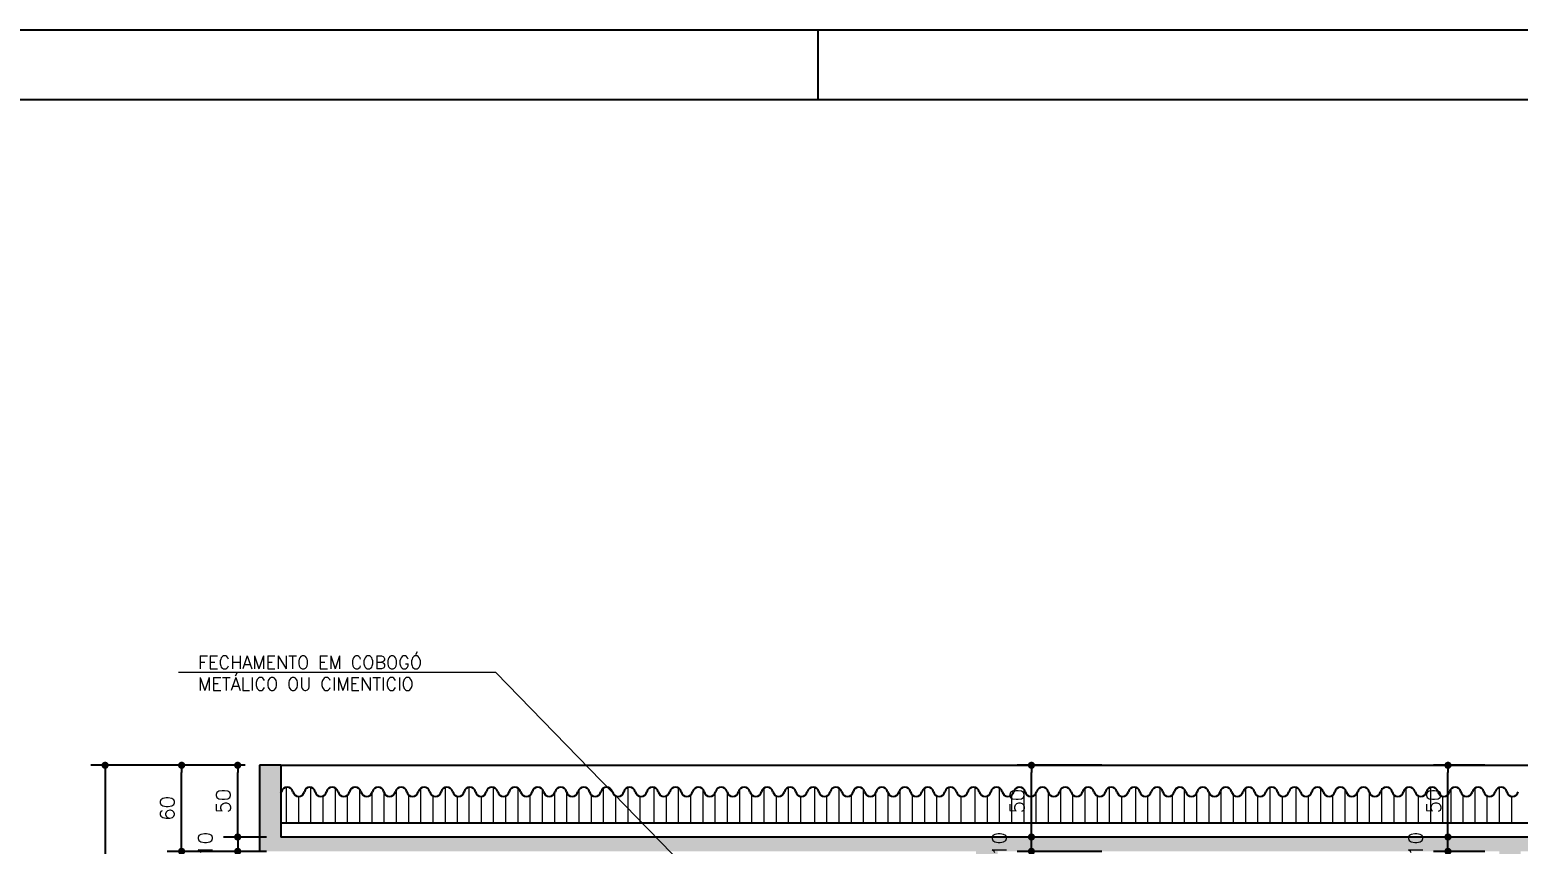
# Model space of a CAD drawing. Header units: inches. Extents: x 580771 to 672494, y 7715997 to 7829530.
# Drawn here: x 652464 to 653503, y 7719887 to 7720454 of the extents above; entities that cross this region are included whole.
import ezdxf

# ---------------------------------------------------------------- set-up
doc = ezdxf.new("R2010")
doc.units = ezdxf.units.IN
doc.header["$MEASUREMENT"] = 0
doc.header["$PDMODE"] = 2
for name, color, linetype in [('02', 2, 'Continuous'), ('Block1', 1, 'Continuous'), ('NIVEL', 2, 'Continuous'), ('P01', 1, 'Continuous'), ('P02', 2, 'Continuous'), ('parede', 6, 'Continuous')]:
    doc.layers.add(name, color=color, linetype=linetype)
doc.layers.add('COTAS', color=7, linetype='Continuous', lineweight=0)
doc.layers.add('LINHAS FINAS', color=1, linetype='Continuous', lineweight=9)
doc.styles.add('R80E50', font='romans.shx', dxfattribs={"height": 10})
doc.dimstyles.new('ARQ50', dxfattribs={"dimscale": 50, "dimtxt": 10, "dimasz": 0.1, "dimexe": 0.2, "dimexo": 0.2, "dimgap": 0.1, "dimtad": 1, "dimdec": 0, "dimzin": 12, "dimdsep": 46, "dimtxsty": 'R80E50', "dimblk1": 'DOT', "dimblk2": 'DOT', "dimsah": 1, "dimcen": 0.4, "dimclrd": 15, "dimclre": 15, "dimclrt": 3, "dimadec": 0, "dimazin": 0, "dimtfac": 1, "dimtdec": 0, "dimtmove": 2, "dimatfit": 3, "dimldrblk": 'DOT', "dimfxl": 0.2, "dimtolj": 1, "dimtzin": 12, "dimarcsym": 0})

# ---------------------------------------------------------------- blocks, each defined once
blk = doc.blocks.new('A0')
at = {"color": 0}
blk.add_lwpolyline([(2.5, 1), (2.5, 83.1), (117.9, 83.1), (117.9, 1)], close=True, dxfattribs=at)
at = {"layer": 'P02'}
blk.add_lwpolyline([(0, 0), (0, 84.1), (118.9, 84.1), (118.9, 0)], close=True, dxfattribs=at)
blk.add_lwpolyline([(44.9, 84.1), (44.9, 83.1)], dxfattribs=at)
blk = doc.blocks.new('_DOT')
at = {"color": 0, "linetype": 'ByBlock'}
blk.add_line((-0.5, 0), (-1, 0), dxfattribs=at)
at = {"color": 0, "linetype": 'ByBlock', "const_width": 0.5}
blk.add_lwpolyline([(-0.25, 0, 1), (0.25, 0, 1)], format="xyb", close=True, dxfattribs=at)
blk = doc.blocks.new('*D553')
at = {"layer": 'Defpoints', "color": 0, "transparency": 16777216}
for p in [(653453.8, 7719891.6), (653489.6, 7719891.6), (653489.6, 7719881.6)]:
    blk.add_point(p, dxfattribs=at)
at = {"layer": 'NIVEL', "color": 15, "lineweight": -2, "transparency": 16777216}
for p, q in [((653453.8, 7719896.6), (653453.8, 7719901.6)), ((653479.6, 7719891.6), (653443.8, 7719891.6)), ((653453.8, 7719881.6), (653453.8, 7719891.6)), ((653479.6, 7719881.6), (653443.8, 7719881.6)), ((653453.8, 7719876.6), (653453.8, 7719871.6))]:
    blk.add_line(p, q, dxfattribs=at)
at = {"layer": 'NIVEL', "color": 15, "lineweight": -2, "transparency": 16777216, "xscale": 5, "yscale": 5, "zscale": 5}
for p, rotation in [((653453.8, 7719891.6), 270), ((653453.8, 7719881.6), 90)]:
    blk.add_blockref('_DOT', p, dxfattribs=dict(at, rotation=rotation))
at = {"layer": 'NIVEL', "color": 3, "transparency": 16777216, "insert": (653431.3, 7719886.6), "char_height": 10, "attachment_point": 5, "rotation": 90, "style": 'R80E50'}
blk.add_mtext('\\A1;10', dxfattribs=at)
blk = doc.blocks.new('*D554')
at = {"layer": 'Defpoints', "color": 0, "transparency": 16777216}
for p in [(653453.8, 7719941.6), (653489.6, 7719941.6), (653489.6, 7719891.6)]:
    blk.add_point(p, dxfattribs=at)
at = {"layer": 'NIVEL', "color": 15, "lineweight": -2, "transparency": 16777216}
for p, q in [((653479.6, 7719941.6), (653443.8, 7719941.6)), ((653453.8, 7719896.6), (653453.8, 7719936.6)), ((653479.6, 7719891.6), (653443.8, 7719891.6))]:
    blk.add_line(p, q, dxfattribs=at)
at = {"layer": 'NIVEL', "color": 15, "lineweight": -2, "transparency": 16777216, "xscale": 5, "yscale": 5, "zscale": 5}
for p, rotation in [((653453.8, 7719941.6), 90), ((653453.8, 7719891.6), 270)]:
    blk.add_blockref('_DOT', p, dxfattribs=dict(at, rotation=rotation))
at = {"layer": 'NIVEL', "color": 3, "transparency": 16777216, "insert": (653443.8, 7719916.6), "char_height": 10, "attachment_point": 5, "rotation": 90, "style": 'R80E50'}
blk.add_mtext('\\A1;50', dxfattribs=at)
blk = doc.blocks.new('*D560')
at = {"layer": 'Defpoints', "color": 0, "transparency": 16777216}
for p in [(653163.2, 7719891.6), (653222.4, 7719891.6), (653222.4, 7719881.6)]:
    blk.add_point(p, dxfattribs=at)
at = {"layer": 'NIVEL', "color": 15, "lineweight": -2, "transparency": 16777216}
for p, q in [((653163.2, 7719896.6), (653163.2, 7719901.6)), ((653212.4, 7719891.6), (653153.2, 7719891.6)), ((653163.2, 7719881.6), (653163.2, 7719891.6)), ((653212.4, 7719881.6), (653153.2, 7719881.6)), ((653163.2, 7719876.6), (653163.2, 7719871.6))]:
    blk.add_line(p, q, dxfattribs=at)
at = {"layer": 'NIVEL', "color": 15, "lineweight": -2, "transparency": 16777216, "xscale": 5, "yscale": 5, "zscale": 5}
for p, rotation in [((653163.2, 7719891.6), 270), ((653163.2, 7719881.6), 90)]:
    blk.add_blockref('_DOT', p, dxfattribs=dict(at, rotation=rotation))
at = {"layer": 'NIVEL', "color": 3, "transparency": 16777216, "insert": (653140.7, 7719886.6), "char_height": 10, "attachment_point": 5, "rotation": 90, "style": 'R80E50'}
blk.add_mtext('\\A1;10', dxfattribs=at)
blk = doc.blocks.new('*D561')
at = {"layer": 'Defpoints', "color": 0, "transparency": 16777216}
for p in [(653163.2, 7719941.6), (653222.4, 7719941.6), (653222.4, 7719891.6)]:
    blk.add_point(p, dxfattribs=at)
at = {"layer": 'NIVEL', "color": 15, "lineweight": -2, "transparency": 16777216}
for p, q in [((653212.4, 7719941.6), (653153.2, 7719941.6)), ((653163.2, 7719896.6), (653163.2, 7719936.6)), ((653212.4, 7719891.6), (653153.2, 7719891.6))]:
    blk.add_line(p, q, dxfattribs=at)
at = {"layer": 'NIVEL', "color": 15, "lineweight": -2, "transparency": 16777216, "xscale": 5, "yscale": 5, "zscale": 5}
for p, rotation in [((653163.2, 7719941.6), 90), ((653163.2, 7719891.6), 270)]:
    blk.add_blockref('_DOT', p, dxfattribs=dict(at, rotation=rotation))
at = {"layer": 'NIVEL', "color": 3, "transparency": 16777216, "insert": (653153.2, 7719916.6), "char_height": 10, "attachment_point": 5, "rotation": 90, "style": 'R80E50'}
blk.add_mtext('\\A1;50', dxfattribs=at)
blk = doc.blocks.new('*D487')
at = {"layer": 'Defpoints', "color": 0, "transparency": 16777216}
for p in [(652639.6, 7719891.6), (652609.4, 7719881.6), (652639.6, 7719881.6)]:
    blk.add_point(p, dxfattribs=at)
at = {"layer": 'NIVEL', "color": 15, "lineweight": -2, "transparency": 16777216}
for p, q in [((652609.4, 7719896.6), (652609.4, 7719901.6)), ((652629.6, 7719891.6), (652599.4, 7719891.6)), ((652609.4, 7719891.6), (652609.4, 7719881.6)), ((652629.6, 7719881.6), (652599.4, 7719881.6)), ((652609.4, 7719876.6), (652609.4, 7719871.6))]:
    blk.add_line(p, q, dxfattribs=at)
at = {"layer": 'NIVEL', "color": 15, "lineweight": -2, "transparency": 16777216, "xscale": 5, "yscale": 5, "zscale": 5}
for p, rotation in [((652609.4, 7719891.6), 270), ((652609.4, 7719881.6), 90)]:
    blk.add_blockref('_DOT', p, dxfattribs=dict(at, rotation=rotation))
at = {"layer": 'NIVEL', "color": 3, "transparency": 16777216, "insert": (652586.9, 7719886.6), "char_height": 10, "attachment_point": 5, "rotation": 90, "style": 'R80E50'}
blk.add_mtext('\\A1;10', dxfattribs=at)
blk = doc.blocks.new('*D488')
at = {"layer": 'Defpoints', "color": 0, "transparency": 16777216}
for p in [(652609.4, 7719941.6), (652624.6, 7719941.6), (652639.6, 7719891.6)]:
    blk.add_point(p, dxfattribs=at)
at = {"layer": 'NIVEL', "color": 15, "lineweight": -2, "transparency": 16777216}
for p, q in [((652614.6, 7719941.6), (652599.4, 7719941.6)), ((652609.4, 7719896.6), (652609.4, 7719936.6)), ((652629.6, 7719891.6), (652599.4, 7719891.6))]:
    blk.add_line(p, q, dxfattribs=at)
at = {"layer": 'NIVEL', "color": 15, "lineweight": -2, "transparency": 16777216, "xscale": 5, "yscale": 5, "zscale": 5}
for p, rotation in [((652609.4, 7719941.6), 90), ((652609.4, 7719891.6), 270)]:
    blk.add_blockref('_DOT', p, dxfattribs=dict(at, rotation=rotation))
at = {"layer": 'NIVEL', "color": 3, "transparency": 16777216, "insert": (652599.4, 7719916.6), "char_height": 10, "attachment_point": 5, "rotation": 90, "style": 'R80E50'}
blk.add_mtext('\\A1;50', dxfattribs=at)
blk = doc.blocks.new('*D498')
at = {"layer": 'Defpoints', "color": 0, "transparency": 16777216}
for p in [(652570.3, 7719941.6), (652618.3, 7719941.6), (652618.3, 7719881.6)]:
    blk.add_point(p, dxfattribs=at)
at = {"layer": 'NIVEL', "color": 15, "lineweight": -2, "transparency": 16777216}
for p, q in [((652608.3, 7719941.6), (652560.3, 7719941.6)), ((652570.3, 7719886.6), (652570.3, 7719936.6)), ((652608.3, 7719881.6), (652560.3, 7719881.6))]:
    blk.add_line(p, q, dxfattribs=at)
at = {"layer": 'NIVEL', "color": 15, "lineweight": -2, "transparency": 16777216, "xscale": 5, "yscale": 5, "zscale": 5}
for p, rotation in [((652570.3, 7719941.6), 90), ((652570.3, 7719881.6), 270)]:
    blk.add_blockref('_DOT', p, dxfattribs=dict(at, rotation=rotation))
at = {"layer": 'NIVEL', "color": 3, "transparency": 16777216, "insert": (652560.3, 7719911.6), "char_height": 10, "attachment_point": 5, "rotation": 90, "style": 'R80E50'}
blk.add_mtext('\\A1;60', dxfattribs=at)
blk = doc.blocks.new('*D499')
at = {"layer": 'Defpoints', "color": 0, "transparency": 16777216}
for p in [(652624.6, 7719941.6), (652516.9, 7719301.6), (652624.6, 7719301.6)]:
    blk.add_point(p, dxfattribs=at)
at = {"layer": 'NIVEL', "color": 15, "lineweight": -2, "transparency": 16777216}
for p, q in [((652614.6, 7719941.6), (652506.9, 7719941.6)), ((652516.9, 7719936.6), (652516.9, 7719306.6)), ((652614.6, 7719301.6), (652506.9, 7719301.6))]:
    blk.add_line(p, q, dxfattribs=at)
at = {"layer": 'NIVEL', "color": 15, "lineweight": -2, "transparency": 16777216, "xscale": 5, "yscale": 5, "zscale": 5}
for p, rotation in [((652516.9, 7719941.6), 90), ((652516.9, 7719301.6), 270)]:
    blk.add_blockref('_DOT', p, dxfattribs=dict(at, rotation=rotation))
at = {"layer": 'NIVEL', "color": 3, "transparency": 16777216, "insert": (652506.9, 7719621.6), "char_height": 10, "attachment_point": 5, "rotation": 90, "style": 'R80E50'}
blk.add_mtext('\\A1;640', dxfattribs=at)

msp = doc.modelspace()

# ---------------------------------------------------------------- hatches: boundary and pattern name
at = {"layer": 'P01'}
h = msp.add_hatch(dxfattribs=at)
h.set_pattern_fill('AR-CONC', color=256, scale=2)
h.set_pattern_definition([(50, (-9023.35, -33683.601), (14.345203652, -1.2550427), [1.5, -16.5]), (355, (-9023.35, -33683.601), (-2.775026672, 15.043842674), [1.2, -13.2]), (100.45144446, (-9022.154, -33683.706), (11.570176935, 13.78879982), [1.27480384, -14.02284224]), (46.1842, (-9023.35, -33679.601), (21.344826613, -3.310385616), [2.25, -24.75]), (96.6356355, (-9021.57, -33679.877), (18.693238913, 19.482372015), [1.91220684, -21.0342752]), (351.184164, (-9023.35, -33679.601), (18.6932389, 19.482372005), [1.8, -19.80000002]), (21, (-9021.35, -33680.601), (11.938141042, -8.052377813), [1.5, -16.5]), (326, (-9021.35, -33680.601), (4.866306638, 14.5030009), [1.2, -13.2]), (71.45144474, (-9020.355, -33681.272), (16.804447535, 6.450623056), [1.2748038, -14.02284224]), (37.5, (-9023.3495, -33683.6013), (0.2431971063, 6.6578770766), [0, -13.04, 0, -13.4, 0, -13.25]), (7.5, (-9023.3495, -33683.601), (5.261390749, 7.8882342376), [0, -7.64, 0, -12.74, 0, -5.05]), (327.5, (-9027.8095, -33683.6013), (10.6764487234, -0.4510974347), [0, -5, 0, -15.6, 0, -20.7]), (317.5, (-9029.8095, -33683.601), (11.663723387, 2.002099647), [0, -6.5, 0, -10.36, 0, -14.7])])
h.paths.add_polyline_path([(655799.612, 7719891.579), (652639.612, 7719891.579), (652639.612, 7719941.579), (652624.612, 7719941.579), (652624.612, 7719881.579), (653124.612, 7719881.579), (653124.612, 7719851.579), (653139.612, 7719851.579), (653139.612, 7719881.579), (653489.612, 7719881.579), (653489.612, 7719851.579), (653504.612, 7719851.579), (653504.612, 7719881.579), (655174.612, 7719881.579), (655174.612, 7719851.579), (655189.612, 7719851.579), (655189.612, 7719881.579), (655619.612, 7719881.579), (655619.612, 7719851.579), (655634.612, 7719851.579), (655634.612, 7719881.579), (655784.612, 7719881.579), (655784.612, 7719851.579), (655799.612, 7719851.579)])
h.paths.add_polyline_path([(655708.786, 7719876.698), (655708.786, 7719896.46), (655693.786, 7719896.46), (655693.786, 7719876.698)], flags=25)
h.paths.add_polyline_path([(655580.062, 7719876.698), (655580.062, 7719896.46), (655565.062, 7719896.46), (655565.062, 7719876.698)], flags=25)
h.paths.add_polyline_path([(655295.113, 7719876.698), (655295.113, 7719896.46), (655280.113, 7719896.46), (655280.113, 7719876.698)], flags=25)
h.paths.add_polyline_path([(655258.477, 7719876.698), (655258.477, 7719896.46), (655243.477, 7719896.46), (655243.477, 7719876.698)], flags=25)
h.paths.add_polyline_path([(655070.915, 7719876.698), (655070.915, 7719896.46), (655055.915, 7719896.46), (655055.915, 7719876.698)], flags=25)
h.paths.add_polyline_path([(654632.056, 7719876.698), (654632.056, 7719896.46), (654617.056, 7719896.46), (654617.056, 7719876.698)], flags=25)
h.paths.add_polyline_path([(654478.787, 7719876.698), (654478.787, 7719896.46), (654463.787, 7719896.46), (654463.787, 7719876.698)], flags=25)
h.paths.add_polyline_path([(654260.652, 7719876.698), (654260.652, 7719896.46), (654245.652, 7719896.46), (654245.652, 7719876.698)], flags=25)
h.paths.add_polyline_path([(654166.454, 7719876.698), (654166.454, 7719896.46), (654151.454, 7719896.46), (654151.454, 7719876.698)], flags=25)
h.paths.add_polyline_path([(653924.803, 7719876.698), (653924.803, 7719896.46), (653909.803, 7719896.46), (653909.803, 7719876.698)], flags=25)
h.paths.add_polyline_path([(653716.402, 7719876.698), (653716.402, 7719896.46), (653701.402, 7719896.46), (653701.402, 7719876.698)], flags=25)
h.paths.add_polyline_path([(653438.758, 7719876.698), (653438.758, 7719896.46), (653423.758, 7719896.46), (653423.758, 7719876.698)], flags=25)
h.paths.add_polyline_path([(653148.23, 7719876.698), (653148.23, 7719896.46), (653133.23, 7719896.46), (653133.23, 7719876.698)], flags=25)

# ---------------------------------------------------------------- linework, layer by layer
at = {"layer": 'Block1'}
msp.add_line((652639.612, 7719901.498), (655784.612, 7719901.498), dxfattribs=at)
at = {"layer": 'COTAS', "color": 1}
for p, q in [((652643.256, 7719926.138), (652643.256, 7719901.498)), ((652651.782, 7719920.025), (652651.782, 7719901.498)), ((652660.308, 7719926.338), (652660.308, 7719901.498)), ((652668.835, 7719920.038), (652668.835, 7719901.498)), ((652677.361, 7719926.115), (652677.361, 7719901.498)), ((652685.887, 7719920.79), (652685.887, 7719901.498)), ((652685.887, 7719920.415), (652685.887, 7719901.498)), ((652694.414, 7719925.032), (652694.414, 7719901.498)), ((652702.94, 7719921.979), (652702.94, 7719901.498)), ((652711.466, 7719922.901), (652711.466, 7719901.498)), ((652711.466, 7719921.135), (652711.466, 7719901.498)), ((652719.993, 7719924.528), (652719.993, 7719901.498)), ((652728.519, 7719921.135), (652728.519, 7719901.498)), ((652737.045, 7719925.606), (652737.045, 7719901.498)), ((652745.572, 7719920.382), (652745.572, 7719901.498)), ((652754.098, 7719926.138), (652754.098, 7719901.498)), ((652762.624, 7719920.025), (652762.624, 7719901.498)), ((652770.689, 7719926.138), (652770.689, 7719901.498)), ((652779.215, 7719920.025), (652779.215, 7719901.498)), ((652787.741, 7719926.338), (652787.741, 7719901.498)), ((652796.268, 7719920.038), (652796.268, 7719901.498)), ((652804.794, 7719925.852), (652804.794, 7719901.498)), ((652813.32, 7719920.79), (652813.32, 7719901.498)), ((652813.32, 7719920.415), (652813.32, 7719901.498)), ((652821.846, 7719925.032), (652821.846, 7719901.498)), ((652830.373, 7719921.979), (652830.373, 7719901.498)), ((652838.899, 7719922.901), (652838.899, 7719901.498)), ((652838.899, 7719921.135), (652838.899, 7719901.498)), ((652847.425, 7719924.528), (652847.425, 7719901.498)), ((652855.952, 7719921.135), (652855.952, 7719901.498)), ((652864.478, 7719925.606), (652864.478, 7719901.498)), ((652873.004, 7719920.382), (652873.004, 7719901.498)), ((652881.531, 7719926.138), (652881.531, 7719901.498)), ((652890.057, 7719920.025), (652890.057, 7719901.498)), ((652899.741, 7719926.338), (652899.741, 7719901.498)), ((652908.268, 7719920.038), (652908.268, 7719901.498)), ((652916.794, 7719925.852), (652916.794, 7719901.498)), ((652925.32, 7719920.79), (652925.32, 7719901.498)), ((652925.32, 7719920.415), (652925.32, 7719901.498)), ((652933.846, 7719925.032), (652933.846, 7719901.498)), ((652942.373, 7719921.979), (652942.373, 7719901.498)), ((652950.899, 7719922.901), (652950.899, 7719901.498)), ((652950.899, 7719921.135), (652950.899, 7719901.498)), ((652959.425, 7719924.528), (652959.425, 7719901.498)), ((652967.952, 7719921.135), (652967.952, 7719901.498)), ((652976.478, 7719925.606), (652976.478, 7719901.498)), ((652985.004, 7719920.382), (652985.004, 7719901.498)), ((652993.531, 7719926.138), (652993.531, 7719901.498)), ((653002.057, 7719920.025), (653002.057, 7719901.498)), ((653011.741, 7719926.338), (653011.741, 7719901.498)), ((653020.268, 7719920.038), (653020.268, 7719901.498)), ((653028.794, 7719926.115), (653028.794, 7719901.498)), ((653037.32, 7719920.79), (653037.32, 7719901.498)), ((653037.32, 7719920.415), (653037.32, 7719901.498)), ((653045.846, 7719925.032), (653045.846, 7719901.498)), ((653054.373, 7719921.979), (653054.373, 7719901.498)), ((653062.899, 7719922.901), (653062.899, 7719901.498)), ((653062.899, 7719921.135), (653062.899, 7719901.498)), ((653071.425, 7719924.528), (653071.425, 7719901.498)), ((653079.952, 7719921.135), (653079.952, 7719901.498)), ((653088.478, 7719925.606), (653088.478, 7719901.498)), ((653097.004, 7719920.382), (653097.004, 7719901.498)), ((653105.531, 7719926.138), (653105.531, 7719901.498)), ((653114.057, 7719920.025), (653114.057, 7719901.498)), ((653123.741, 7719926.338), (653123.741, 7719901.498)), ((653132.268, 7719920.038), (653132.268, 7719901.498)), ((653140.794, 7719925.852), (653140.794, 7719901.498)), ((653149.32, 7719920.79), (653149.32, 7719901.498)), ((653149.32, 7719920.415), (653149.32, 7719901.498)), ((653157.846, 7719925.032), (653157.846, 7719901.498)), ((653166.373, 7719921.979), (653166.373, 7719901.498)), ((653174.899, 7719922.901), (653174.899, 7719901.498)), ((653174.899, 7719921.135), (653174.899, 7719901.498)), ((653183.425, 7719924.528), (653183.425, 7719901.498)), ((653191.952, 7719921.135), (653191.952, 7719901.498)), ((653200.478, 7719925.606), (653200.478, 7719901.498)), ((653209.004, 7719920.382), (653209.004, 7719901.498)), ((653217.531, 7719926.138), (653217.531, 7719901.498)), ((653226.057, 7719920.025), (653226.057, 7719901.498)), ((653235.741, 7719926.338), (653235.741, 7719901.498)), ((653244.268, 7719920.038), (653244.268, 7719901.498)), ((653252.794, 7719926.115), (653252.794, 7719901.498)), ((653261.32, 7719920.79), (653261.32, 7719901.498)), ((653261.32, 7719920.415), (653261.32, 7719901.498)), ((653269.846, 7719925.032), (653269.846, 7719901.498)), ((653278.373, 7719921.979), (653278.373, 7719901.498)), ((653286.899, 7719922.901), (653286.899, 7719901.498)), ((653286.899, 7719921.135), (653286.899, 7719901.498)), ((653295.425, 7719924.528), (653295.425, 7719901.498)), ((653303.952, 7719921.135), (653303.952, 7719901.498)), ((653312.478, 7719925.606), (653312.478, 7719901.498)), ((653321.004, 7719920.382), (653321.004, 7719901.498)), ((653329.531, 7719926.138), (653329.531, 7719901.498)), ((653338.057, 7719920.025), (653338.057, 7719901.498)), ((653347.741, 7719926.338), (653347.741, 7719901.498)), ((653356.268, 7719920.038), (653356.268, 7719901.498)), ((653364.794, 7719926.115), (653364.794, 7719901.498)), ((653373.32, 7719920.79), (653373.32, 7719901.498)), ((653373.32, 7719920.415), (653373.32, 7719901.498)), ((653381.846, 7719925.032), (653381.846, 7719901.498)), ((653390.373, 7719921.979), (653390.373, 7719901.498)), ((653398.899, 7719922.901), (653398.899, 7719901.498)), ((653398.899, 7719921.135), (653398.899, 7719901.498)), ((653407.425, 7719925.606), (653407.425, 7719901.498)), ((653415.952, 7719921.135), (653415.952, 7719901.498)), ((653424.478, 7719925.606), (653424.478, 7719901.498)), ((653433.004, 7719920.382), (653433.004, 7719901.498)), ((653441.531, 7719926.138), (653441.531, 7719901.498)), ((653450.057, 7719920.025), (653450.057, 7719901.498)), ((653455.804, 7719925.012), (653455.804, 7719901.498)), ((653464.141, 7719920.959), (653464.141, 7719901.498)), ((653472.478, 7719925.606), (653472.478, 7719901.498)), ((653481.004, 7719920.382), (653481.004, 7719901.498)), ((653489.531, 7719926.138), (653489.531, 7719901.498)), ((653498.057, 7719920.025), (653498.057, 7719901.498))]:
    msp.add_line(p, q, dxfattribs=at)
at = {"layer": 'LINHAS FINAS', "lineweight": 5}
msp.add_lwpolyline([(652945.095, 7719846.516), (652789.56, 7720006.223), (652568.204, 7720006.223)], dxfattribs=at)
at = {"layer": 'NIVEL'}
msp.add_line((652639.612, 7719941.579), (653969.612, 7719941.579), dxfattribs=at)
at = {"layer": 'parede'}
for p, q in [((652639.612, 7719941.579), (652624.612, 7719941.579)), ((652624.612, 7719941.579), (652624.612, 7719881.579)), ((652639.612, 7719941.579), (652639.612, 7719891.579)), ((655799.612, 7719891.579), (652639.612, 7719891.579))]:
    msp.add_line(p, q, dxfattribs=at)
at = {"layer": 'parede', "color": 3}
for centre, radius, start, end in [((652635.969, 7719924.05), 4.1, 332.704061, 347.319616), ((652643.969, 7719922.25), 4.1, 12.680384, 167.319616), ((652651.969, 7719924.05), 4.1, 192.680384, 347.319616), ((652659.685, 7719922.605), 3.756, 8.350335, 171.649665), ((652667.402, 7719924.05), 4.1, 192.680384, 347.319616), ((652675.402, 7719922.25), 4.1, 12.680384, 167.319616), ((652683.402, 7719924.05), 4.1, 192.680384, 347.319616), ((652691.402, 7719922.25), 4.1, 12.680384, 167.319616), ((652691.402, 7719922.25), 4.1, 96.962727, 167.319616), ((652699.402, 7719924.05), 4.1, 192.680384, 347.319616), ((652707.402, 7719922.25), 4.1, 12.680384, 167.319616), ((652715.402, 7719924.05), 4.1, 192.680384, 347.319616), ((652723.402, 7719922.25), 4.1, 12.680384, 167.319616), ((652731.402, 7719924.05), 4.1, 192.680384, 347.319616), ((652739.402, 7719922.25), 4.1, 12.680384, 167.319616), ((652747.402, 7719924.05), 4.1, 192.680384, 347.319616), ((652755.402, 7719922.25), 4.1, 12.680384, 167.319616), ((652763.402, 7719924.05), 4.1, 192.680384, 347.319616), ((652771.402, 7719922.25), 4.1, 12.680384, 167.319616), ((652779.118, 7719923.696), 3.756, 188.350335, 351.649665), ((652786.835, 7719922.25), 4.1, 12.680384, 167.319616), ((652794.835, 7719924.05), 4.1, 192.680384, 347.319616), ((652802.835, 7719922.25), 4.1, 12.680384, 167.319616), ((652810.835, 7719924.05), 4.1, 192.680384, 347.319616), ((652818.835, 7719922.25), 4.1, 12.680384, 167.319616), ((652818.835, 7719922.25), 4.1, 96.962727, 167.319616), ((652826.835, 7719924.05), 4.1, 192.680384, 347.319616), ((652834.835, 7719922.25), 4.1, 12.680384, 167.319616), ((652842.835, 7719924.05), 4.1, 192.680384, 347.319616), ((652850.835, 7719922.25), 4.1, 12.680384, 167.319616), ((652858.835, 7719924.05), 4.1, 192.680384, 347.319616), ((652866.835, 7719922.25), 4.1, 12.680384, 167.319616), ((652874.835, 7719924.05), 4.1, 192.680384, 347.319616), ((652882.835, 7719922.25), 4.1, 12.680384, 167.319616), ((652890.835, 7719924.05), 4.1, 192.680384, 347.319616), ((652898.835, 7719922.25), 4.1, 12.680384, 167.319616), ((652906.835, 7719924.05), 4.1, 192.680384, 347.319616), ((652914.835, 7719922.25), 4.1, 12.680384, 167.319616), ((652922.835, 7719924.05), 4.1, 192.680384, 347.319616), ((652930.835, 7719922.25), 4.1, 12.680384, 167.319616), ((652930.835, 7719922.25), 4.1, 96.962727, 167.319616), ((652938.835, 7719924.05), 4.1, 192.680384, 347.319616), ((652946.835, 7719922.25), 4.1, 12.680384, 167.319616), ((652954.835, 7719924.05), 4.1, 192.680384, 347.319616), ((652962.835, 7719922.25), 4.1, 12.680384, 167.319616), ((652970.835, 7719924.05), 4.1, 192.680384, 347.319616), ((652978.835, 7719922.25), 4.1, 12.680384, 167.319616), ((652986.835, 7719924.05), 4.1, 192.680384, 347.319616), ((652994.835, 7719922.25), 4.1, 12.680384, 167.319616), ((653002.835, 7719924.05), 4.1, 192.680384, 347.319616), ((653010.835, 7719922.25), 4.1, 12.680384, 167.319616), ((653018.835, 7719924.05), 4.1, 192.680384, 347.319616), ((653026.835, 7719922.25), 4.1, 12.680384, 167.319616), ((653034.835, 7719924.05), 4.1, 192.680384, 347.319616), ((653042.835, 7719922.25), 4.1, 12.680384, 167.319616), ((653042.835, 7719922.25), 4.1, 96.962727, 167.319616), ((653050.835, 7719924.05), 4.1, 192.680384, 347.319616), ((653058.835, 7719922.25), 4.1, 12.680384, 167.319616), ((653066.835, 7719924.05), 4.1, 192.680384, 347.319616), ((653074.835, 7719922.25), 4.1, 12.680384, 167.319616), ((653082.835, 7719924.05), 4.1, 192.680384, 347.319616), ((653090.835, 7719922.25), 4.1, 12.680384, 167.319616), ((653098.835, 7719924.05), 4.1, 192.680384, 347.319616), ((653106.835, 7719922.25), 4.1, 12.680384, 167.319616), ((653114.835, 7719924.05), 4.1, 192.680384, 347.319616), ((653122.835, 7719922.25), 4.1, 12.680384, 167.319616), ((653130.835, 7719924.05), 4.1, 192.680384, 347.319616), ((653138.835, 7719922.25), 4.1, 12.680384, 167.319616), ((653146.835, 7719924.05), 4.1, 192.680384, 347.319616), ((653154.835, 7719922.25), 4.1, 12.680384, 167.319616), ((653154.835, 7719922.25), 4.1, 96.962727, 167.319616), ((653162.835, 7719924.05), 4.1, 192.680384, 347.319616), ((653170.835, 7719922.25), 4.1, 12.680384, 167.319616), ((653178.835, 7719924.05), 4.1, 192.680384, 347.319616), ((653186.835, 7719922.25), 4.1, 12.680384, 167.319616), ((653194.835, 7719924.05), 4.1, 192.680384, 347.319616), ((653202.835, 7719922.25), 4.1, 12.680384, 167.319616), ((653210.835, 7719924.05), 4.1, 192.680384, 347.319616), ((653218.835, 7719922.25), 4.1, 12.680384, 167.319616), ((653226.835, 7719924.05), 4.1, 192.680384, 347.319616), ((653234.835, 7719922.25), 4.1, 12.680384, 167.319616), ((653242.835, 7719924.05), 4.1, 192.680384, 347.319616), ((653250.835, 7719922.25), 4.1, 12.680384, 167.319616), ((653258.835, 7719924.05), 4.1, 192.680384, 347.319616), ((653266.835, 7719922.25), 4.1, 12.680384, 167.319616), ((653266.835, 7719922.25), 4.1, 96.962727, 167.319616), ((653274.835, 7719924.05), 4.1, 192.680384, 347.319616), ((653282.835, 7719922.25), 4.1, 12.680384, 167.319616), ((653290.835, 7719924.05), 4.1, 192.680384, 347.319616), ((653298.835, 7719922.25), 4.1, 12.680384, 167.319616), ((653306.835, 7719924.05), 4.1, 192.680384, 347.319616), ((653314.835, 7719922.25), 4.1, 12.680384, 167.319616), ((653322.835, 7719924.05), 4.1, 192.680384, 347.319616), ((653330.835, 7719922.25), 4.1, 12.680384, 167.319616), ((653338.835, 7719924.05), 4.1, 192.680384, 347.319616), ((653346.835, 7719922.25), 4.1, 12.680384, 167.319616), ((653354.835, 7719924.05), 4.1, 192.680384, 347.319616), ((653362.835, 7719922.25), 4.1, 12.680384, 167.319616), ((653370.835, 7719924.05), 4.1, 192.680384, 347.319616), ((653378.835, 7719922.25), 4.1, 12.680384, 167.319616), ((653378.835, 7719922.25), 4.1, 96.962727, 167.319616), ((653386.835, 7719924.05), 4.1, 192.680384, 347.319616), ((653394.835, 7719922.25), 4.1, 12.680384, 167.319616), ((653402.835, 7719924.05), 4.1, 192.680384, 347.319616), ((653410.835, 7719922.25), 4.1, 12.680384, 167.319616), ((653418.835, 7719924.05), 4.1, 192.680384, 347.319616), ((653426.835, 7719922.25), 4.1, 12.680384, 167.319616), ((653434.835, 7719924.05), 4.1, 192.680384, 347.319616), ((653442.835, 7719922.25), 4.1, 12.680384, 167.319616), ((653450.835, 7719924.05), 4.1, 192.680384, 347.319616), ((653458.835, 7719922.25), 4.1, 12.680384, 167.319616), ((653466.835, 7719924.05), 4.1, 192.680384, 347.319616), ((653474.835, 7719922.25), 4.1, 12.680384, 167.319616), ((653482.835, 7719924.05), 4.1, 192.680384, 347.319616), ((653490.835, 7719922.25), 4.1, 12.680384, 167.319616), ((653498.835, 7719924.05), 4.1, 192.680384, 347.319616)]:
    msp.add_arc(centre, radius, start, end, dxfattribs=at)

# ---------------------------------------------------------------- block references
at = {"xscale": 48.51000000000931, "yscale": 48.51000000000931, "zscale": 48.51000000000931}
msp.add_blockref('A0', (650836.028, 7716374.704), dxfattribs=at)

# ---------------------------------------------------------------- texts
at = {"layer": '02', "insert": (652581.792, 7720017.803), "char_height": 9, "width": 226.61284, "attachment_point": 1, "style": 'R80E50'}
msp.add_mtext('FECHAMENTO EM COBOGÓ\\PMETÁLICO OU CIMENTICIO', dxfattribs=at)

# ---------------------------------------------------------------- dimensions: what is measured, and where the dimension line sits
at = {"layer": 'NIVEL'}
for base, p1, p2, picture, middle in [((652516.922, 7719301.579), (652624.612, 7719941.579), (652624.612, 7719301.579), '*D499', (652506.922, 7719621.579)), ((652570.271, 7719941.579), (652618.299, 7719881.579), (652618.299, 7719941.579), '*D498', (652560.271, 7719911.579)), ((652609.42, 7719941.579), (652639.612, 7719891.579), (652624.612, 7719941.579), '*D488', (652599.42, 7719916.579)), ((653163.23, 7719941.579), (653222.446, 7719891.579), (653222.446, 7719941.579), '*D561', (653153.23, 7719916.579)), ((653453.758, 7719941.579), (653489.612, 7719891.579), (653489.612, 7719941.579), '*D554', (653443.758, 7719916.579)), ((652609.42, 7719881.579), (652639.612, 7719891.579), (652639.612, 7719881.579), '*D487', (652586.92, 7719886.579)), ((653163.23, 7719891.579), (653222.446, 7719881.579), (653222.446, 7719891.579), '*D560', (653140.73, 7719886.579)), ((653453.758, 7719891.579), (653489.612, 7719881.579), (653489.612, 7719891.579), '*D553', (653431.258, 7719886.579))]:
    dim = msp.add_linear_dim(base=base, p1=p1, p2=p2, angle=90, dimstyle='ARQ50', dxfattribs=at)
    dim.commit()
    dim.dimension.update_dxf_attribs({"geometry": picture, "text_midpoint": middle})

doc.saveas('drawing.dxf')
